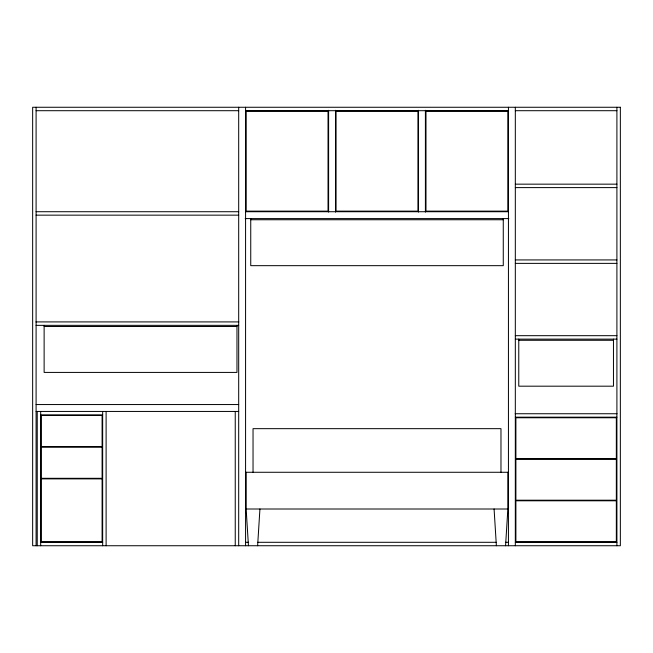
<?xml version="1.0" encoding="UTF-8"?>
<svg xmlns="http://www.w3.org/2000/svg" width="653" height="653" viewBox="0 0 653 653"><rect width="100%" height="100%" fill="white"/><g stroke="black" fill="none" stroke-linecap="round" stroke-linejoin="round"><path stroke-width="0.98" d="M257.625 545.737L259.927 509.005M505.569 545.737L507.863 509.005L507.863 472.274M36.095 110.7L238.688 110.7M245.577 110.7L508.434 110.7M515.323 110.7L616.905 110.7M515.323 184.162L616.905 184.162M515.323 187.607L616.905 187.607M36.095 211.719L238.688 211.719M245.577 211.719L508.434 211.719M36.095 215.155L238.688 215.155M245.185 218.6L508.826 218.6M250.744 219.751L503.267 219.751M515.323 259.927L616.905 259.927M515.323 263.371L616.905 263.371M35.964 321.913L238.818 321.913M36.095 325.349L238.688 325.349M44.126 326.5L236.966 326.5M515.323 335.683L616.905 335.683M515.323 339.127L616.905 339.127M518.768 340.278L613.461 340.278M36.095 404.55L238.688 404.55M36.095 411.439L238.688 411.439M515.193 413.741L617.036 413.741M40.682 414.884L102.668 414.884M515.323 417.177L616.905 417.177M245.577 472.274L508.434 472.274M246.148 472.274L246.148 509.005L507.863 509.005M40.682 542.3L102.668 542.3M245.577 542.3L248.63 542.3M257.804 542.3L496.207 542.3M505.381 542.3L508.434 542.3M515.323 542.3L616.905 542.3M494.084 509.005L496.378 545.737M246.148 509.005L248.45 545.737M616.905 107.263L616.905 545.737M613.461 339.127L613.461 386.184L518.768 386.184L518.768 339.127M515.323 107.263L515.323 545.737M508.434 107.263L508.434 545.737M503.267 218.6L503.267 265.665L250.744 265.665L250.744 218.6M500.973 472.535L500.973 428.662L253.038 428.662L253.038 472.535M425.405 110.316L425.405 212.103M418.516 110.316L418.516 212.103M335.495 110.316L335.495 212.103M328.606 110.316L328.606 212.103M245.577 107.263L245.577 545.737M238.688 107.263L238.688 545.737M236.966 325.349L236.966 372.414L44.126 372.414L44.126 325.349M235.243 411.439L235.243 545.737M106.112 411.439L106.112 545.737M102.668 411.439L102.668 545.737M40.682 411.439L40.682 545.737M37.237 411.439L37.237 545.737M36.095 107.263L36.095 545.737M620.35 107.263L32.65 107.263L32.65 545.737L620.35 545.737L620.35 107.263M328.035 111.279L246.148 111.279L246.148 211.139L328.035 211.139L328.035 111.279M417.944 111.279L336.066 111.279L336.066 211.139L417.944 211.139L417.944 111.279M507.863 111.279L425.985 111.279L425.985 211.139L507.863 211.139L507.863 111.279M102.097 415.455L41.261 415.455L41.261 446.595L102.097 446.595L102.097 415.455M616.334 417.757L515.894 417.757L515.894 458.692L616.334 458.692L616.334 417.757M102.097 447.166L41.261 447.166L41.261 478.306L102.097 478.306L102.097 447.166M616.334 459.271L515.894 459.271L515.894 500.206L616.334 500.206L616.334 459.271M102.097 478.878L41.261 478.878L41.261 541.721L102.097 541.721L102.097 478.878M616.334 500.786L515.894 500.786L515.894 541.721L616.334 541.721L616.334 500.786"/></g></svg>
